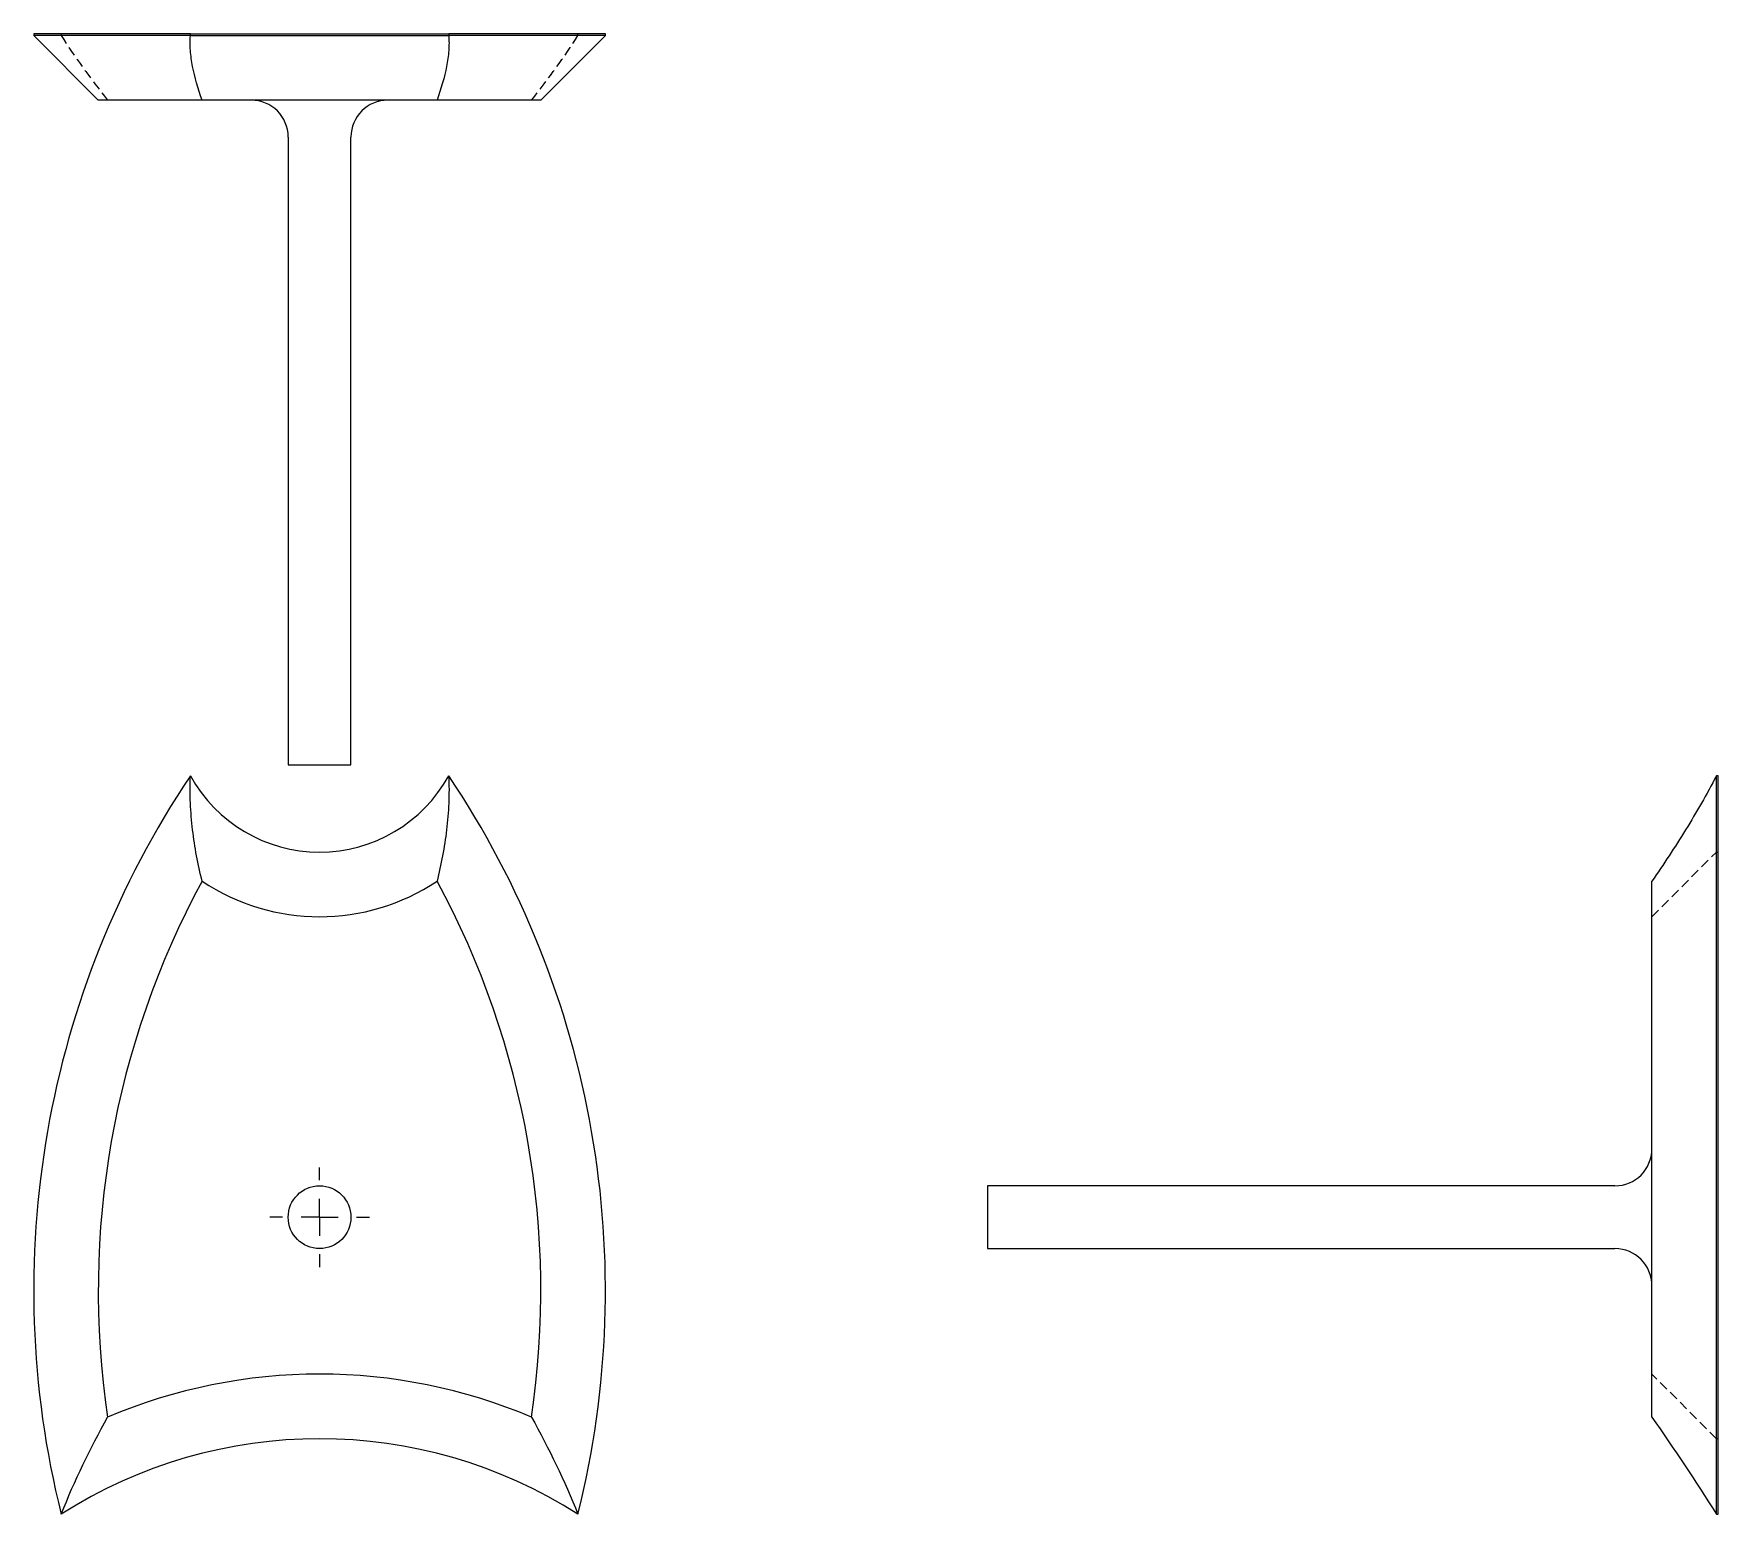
# Model space of a CAD drawing. Header units: millimetres. Extents: x 44 to 272, y 7 to 208.
import ezdxf

# ---------------------------------------------------------------- set-up
doc = ezdxf.new("R2010")
doc.units = ezdxf.units.MM
doc.linetypes.add('HIDDEN', pattern=[1.905, 1.27, -0.635])
doc.layers.add('10', color=7, linetype='Continuous')

# ---------------------------------------------------------------- blocks, each defined once
blk = doc.blocks.new('SW_CENTERMARKSYMBOL_0')
at = {"layer": '10', "color": 0}
for p, q in [((0, 5), (0, 6.75)), ((0, 0), (0, 2.5)), ((-5, 0), (-6.75, 0)), ((0, 0), (-2.5, 0)), ((0, 0), (0, -2.5)), ((0, 0), (2.5, 0)), ((5, 0), (6.75, 0)), ((0, -5), (0, -6.75))]:
    blk.add_line(p, q, dxfattribs=at)

msp = doc.modelspace()

# ---------------------------------------------------------------- linework, layer by layer
at = {"color": 7, "linetype": 'Continuous', "lineweight": 25}
for p, q in [((44.27, 207.5), (44.27, 207.25)), ((65.5, 207.5), (44.27, 207.5)), ((44.27, 207.25), (53.02, 198.5)), ((65.5, 207.25), (44.27, 207.25)), ((65.5, 207.25), (65.5, 207.5)), ((65.5, 207.5), (100.5, 207.5)), ((65.5, 207.25), (100.5, 207.25)), ((100.5, 207.5), (100.5, 207.25)), ((121.73, 207.5), (100.5, 207.5)), ((121.73, 207.25), (100.5, 207.25)), ((112.98, 198.5), (121.73, 207.25)), ((121.73, 207.25), (121.73, 207.5)), ((67.09, 198.5), (53.02, 198.5)), ((98.91, 198.5), (67.09, 198.5)), ((112.98, 198.5), (98.91, 198.5)), ((78.75, 193.5), (78.75, 108.5)), ((87.25, 108.5), (87.25, 193.5)), ((78.75, 108.5), (87.25, 108.5)), ((272.25, 7), (272.25, 107)), ((272.5, 107), (272.25, 107)), ((272.5, 7), (272.5, 107)), ((263.5, 20.16), (263.5, 92.74)), ((258.5, 51.48), (173.5, 51.48)), ((173.5, 51.48), (173.5, 42.98)), ((173.5, 42.98), (258.5, 42.98)), ((272.25, 7), (272.5, 7))]:
    msp.add_line(p, q, dxfattribs=at)
at = {"color": 7, "linetype": 'HIDDEN', "lineweight": 18}
for p, q in [((48, 207.5), (48, 207.25)), ((118, 207.25), (118, 207.5)), ((263.5, 87.93), (272.25, 96.68)), ((272.25, 96.68), (272.5, 96.68)), ((272.25, 17.23), (263.5, 25.98)), ((272.5, 17.23), (272.25, 17.23))]:
    msp.add_line(p, q, dxfattribs=at)
at = {"color": 7, "linetype": 'Continuous', "lineweight": 25}
msp.add_circle((83, 47.23), 4.25, dxfattribs=at)
for centre, radius, start, end in [((73.75, 193.5), 5, 0, 90), ((92.25, 193.5), 5, 90, 180), ((169.27, 37.31), 125, 146.115, 194.0325), ((83, 116.68), 20, 208.955, 331.045), ((-3.27, 37.31), 125, 345.9675, 33.885), ((169.27, 37.31), 116.25, 151.5224, 188.4828), ((83, 116.68), 28.75, 236.3896, 303.6104), ((-3.27, 37.31), 116.25, 351.5172, 28.4776), ((258.5, 56.48), 5, 270, 0), ((258.5, 37.98), 5, 0, 90), ((83, -47.77), 73.75, 67.0911, 112.9089), ((83, -47.77), 65, 57.421, 122.579)]:
    msp.add_arc(centre, radius, start, end, dxfattribs=at)
at = {"color": 7, "linetype": 'HIDDEN', "lineweight": 18}
for points in [[(48, 207.25), (49.81, 204.39), (51.92, 201.47), (54.29, 198.5)], [(111.71, 198.5), (114.08, 201.47), (116.19, 204.39), (118, 207.25)]]:
    msp.add_open_spline(points, degree=3, dxfattribs=at)
at = {"color": 7, "linetype": 'Continuous', "lineweight": 25}
for points, knots in [([(67.09, 198.5), (66.52, 200.08), (66.08, 201.61), (65.66, 203.81), (65.56, 204.52), (65.45, 205.92), (65.45, 206.6), (65.5, 207.25)], [0, 0, 0, 0, 0.5, 0.5, 0.75, 0.75, 1, 1, 1, 1]), ([(100.5, 207.25), (100.55, 206.6), (100.55, 205.92), (100.44, 204.52), (100.34, 203.81), (99.92, 201.61), (99.48, 200.08), (98.91, 198.5)], [0, 0, 0, 0, 0.25, 0.25, 0.5, 0.5, 1, 1, 1, 1]), ([(67.09, 92.74), (66.52, 95.01), (66.08, 97.32), (65.66, 100.88), (65.56, 102.08), (65.45, 104.51), (65.45, 105.75), (65.5, 107)], [0, 0, 0, 0, 0.5, 0.5, 0.75, 0.75, 1, 1, 1, 1]), ([(100.5, 107), (100.55, 105.75), (100.55, 104.51), (100.44, 102.08), (100.34, 100.88), (99.92, 97.32), (99.48, 95.01), (98.91, 92.74)], [0, 0, 0, 0, 0.25, 0.25, 0.5, 0.5, 1, 1, 1, 1]), ([(272.25, 107), (271.6, 105.75), (270.92, 104.51), (269.52, 102.08), (268.81, 100.88), (266.61, 97.32), (265.08, 95.01), (263.5, 92.74)], [0, 0, 0, 0, 0.25, 0.25, 0.5, 0.5, 1, 1, 1, 1])]:
    msp.add_open_spline(points, degree=3, knots=knots, dxfattribs=at)
for points in [[(48, 7), (49.81, 11.56), (51.92, 15.94), (54.29, 20.16)], [(111.71, 20.16), (114.08, 15.94), (116.19, 11.56), (118, 7)], [(263.5, 20.16), (266.47, 15.94), (269.39, 11.56), (272.25, 7)]]:
    msp.add_open_spline(points, degree=3, dxfattribs=at)

# ---------------------------------------------------------------- block references
at = {"layer": '10'}
msp.add_blockref('SW_CENTERMARKSYMBOL_0', (83, 47.23), dxfattribs=at)

doc.saveas('drawing.dxf')
